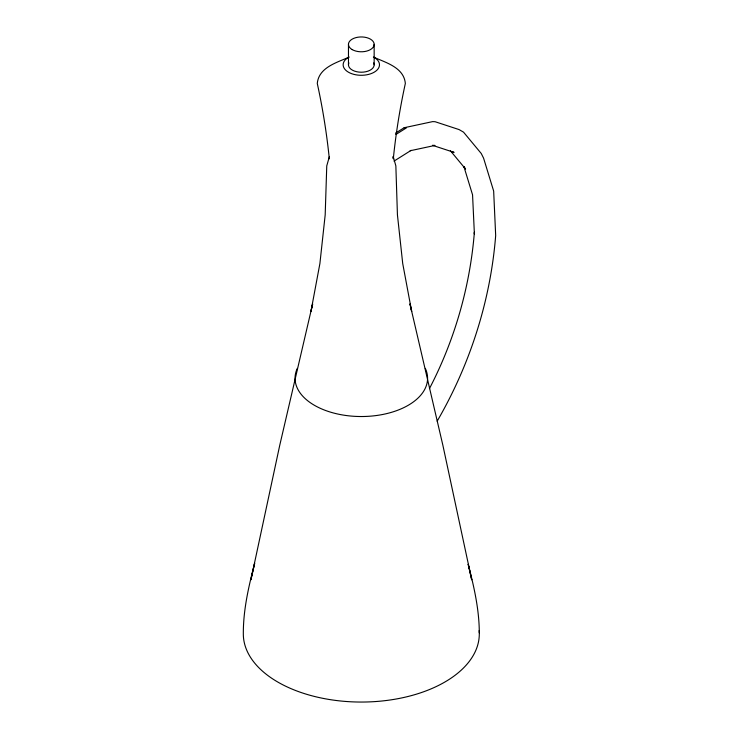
<?xml version="1.0" encoding="UTF-8"?>
<svg xmlns="http://www.w3.org/2000/svg" width="739" height="739" viewBox="0 0 739 739"><rect width="100%" height="100%" fill="white"/><g stroke="black" fill="none" stroke-linecap="round" stroke-linejoin="round"><path stroke-width="1.11" d="M329.335 156.742L326.758 165.896L325.188 214.883L319.904 263.527L310.943 311.442L312.652 303.914L279.748 445.275L250.909 579.81L254.669 563.321C248.664 586.415 243.205 609.924 243.325 633.933A117.981 68.117 0 0 0 361.306 702.05A117.981 68.117 0 0 0 479.297 633.933C479.408 610.285 474.115 587.099 468.203 564.337M429.424 388.64C454.624 340.217 470.004 286.686 474.383 232.249L474.401 234.134L472.554 194.819L463.898 166.561M437.165 421.165C470.013 364.576 490.53 300.791 495.675 235.51L493.661 191.068L483.574 158.137L481.255 153.509L463.529 132.152L459.104 129.593L435.086 121.713L432.666 121.612L404.141 127.736L395.476 133.196M395.873 134.498L406.413 127.865L404.141 127.736M394.007 161.12L411.161 150.331M349.242 57.042C336.993 62.556 318.721 67.369 317.28 83.461C322.712 108.31 326.74 133.463 329.317 158.783M410.182 150.747L434.948 145.435L432.518 145.334L454.079 152.4L451.695 151.477M373.38 57.042C385.619 62.556 403.9 67.369 405.341 83.461C399.91 108.31 395.873 133.463 393.305 158.783L392.871 156.871M450.374 150.719L465.561 169.019L464.083 166.894M393.287 156.742L395.855 165.896L397.434 214.883L402.718 263.527L411.678 311.442L409.96 303.914L442.873 445.275L471.713 579.81L468.193 564.42M374.156 44.368L374.156 64.801M348.466 44.368L348.466 64.801M374.156 57.383A18.17 10.485 0 0 1 374.156 72.219A18.17 10.485 0 0 1 348.466 72.219A18.17 10.485 0 0 1 348.466 57.383M425.313 368.373A66.261 38.252 0 0 1 361.306 416.528A66.261 38.252 0 0 1 297.309 368.373M479.149 630.607A117.981 68.117 0 0 1 479.278 632.824M373.722 62.88A12.849 7.418 0 0 1 361.306 72.219A12.849 7.418 0 0 1 348.9 62.88M352.226 49.615A12.849 7.418 0 0 0 373.722 46.289A12.849 7.418 0 0 0 357.981 37.199A12.849 7.418 0 0 0 352.226 49.615"/></g></svg>
